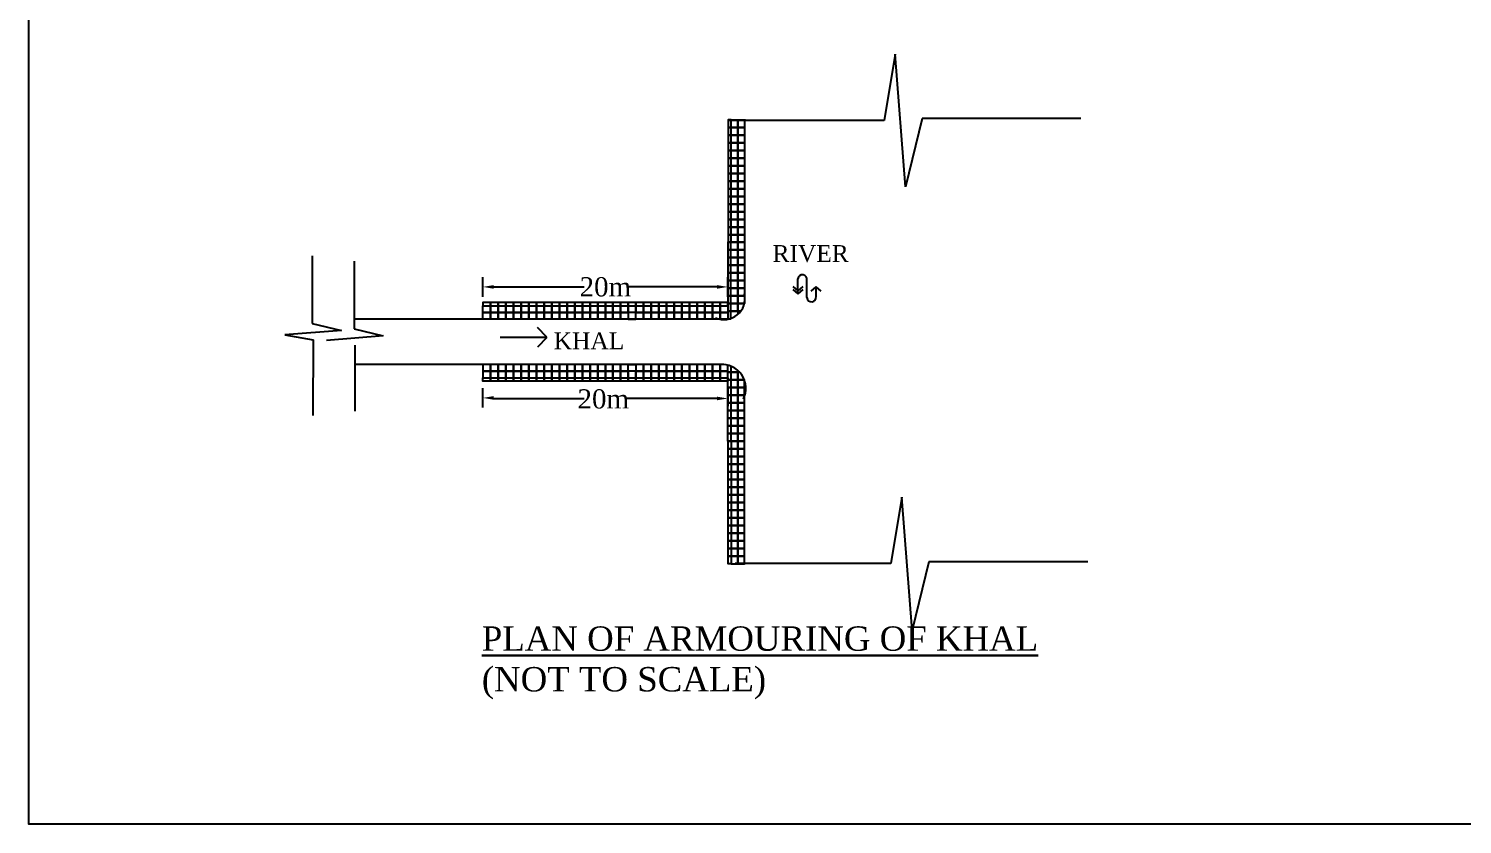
# Model space of a CAD drawing. Header units: metres. Extents: x -2434 to 11656, y -15288 to 8109.
# Drawn here: x 1646 to 1710.7, y -13533.6 to -13497.7 of the extents above; entities that cross this region are included whole.
import ezdxf

# ---------------------------------------------------------------- set-up
doc = ezdxf.new("R2010")
doc.units = ezdxf.units.M
doc.layers.add('LINE', color=7, linetype='Continuous')
doc.styles.get("Standard").update_dxf_attribs({"font": 'times.ttf'})

msp = doc.modelspace()

# ---------------------------------------------------------------- linework, layer by layer
at = {"color": 0, "linetype": 'Continuous', "lineweight": -3, "ltscale": 0.5}
for p, q in [((1685.104392, -13498.885752), (1684.60588, -13501.880563)), ((1685.567296, -13504.875373), (1685.104392, -13498.885752)), ((1684.60588, -13501.880563), (1677.591369, -13501.880563)), ((1678.316372, -13501.822201), (1678.316372, -13510.09969)), ((1686.32323, -13501.794091), (1685.567296, -13504.875373)), ((1693.48285, -13501.794091), (1686.32323, -13501.794091)), ((1658.820765, -13507.984761), (1658.820765, -13511.033135)), ((1660.703063, -13508.227336), (1660.703063, -13511.27571)), ((1666.512869, -13509.826306), (1666.512869, -13508.949435)), ((1677.560402, -13509.826306), (1677.560402, -13508.949435)), ((1680.713822, -13509.69825), (1680.713822, -13509.014423)), ((1681.128288, -13509.867475), (1681.128288, -13509.034874)), ((1667.001869, -13509.386235), (1671.077302, -13509.386235)), ((1677.071402, -13509.386235), (1672.995969, -13509.386235)), ((1680.485239, -13509.364539), (1680.713822, -13509.557147)), ((1680.485239, -13509.505642), (1680.713822, -13509.69825)), ((1680.942406, -13509.364539), (1680.713822, -13509.557147)), ((1680.942406, -13509.505642), (1680.713822, -13509.69825)), ((1681.314653, -13509.578787), (1681.543237, -13509.386178)), ((1681.543237, -13509.824383), (1681.543237, -13509.386178)), ((1681.771821, -13509.578787), (1681.543237, -13509.386178)), ((1658.820765, -13511.033135), (1660.132692, -13511.354991)), ((1677.560402, -13510.836304), (1660.703063, -13510.836304)), ((1660.703063, -13511.27571), (1662.014991, -13511.597566)), ((1669.402998, -13511.645177), (1668.980219, -13511.207657)), ((1673.072451, -13510.836304), (1673.417678, -13510.836304)), ((1660.132692, -13511.354991), (1657.582472, -13511.552083)), ((1657.582472, -13511.552083), (1658.857582, -13511.764337)), ((1658.857582, -13511.764337), (1658.852974, -13515.17625)), ((1662.014991, -13511.597566), (1659.464771, -13511.794658)), ((1667.291869, -13511.645177), (1669.402998, -13511.645177)), ((1669.402998, -13511.658587), (1668.980219, -13512.096107)), ((1660.739881, -13512.006911), (1660.739881, -13514.993502)), ((1677.381866, -13512.88076), (1660.703063, -13512.88076)), ((1673.072451, -13512.88076), (1673.417678, -13512.88076)), ((1678.316372, -13521.894863), (1678.316372, -13513.617374)), ((1666.512869, -13514.828689), (1666.512869, -13513.951818)), ((1667.001869, -13514.414138), (1671.077302, -13514.414138)), ((1677.071402, -13514.414138), (1672.995969, -13514.414138)), ((1677.560402, -13513.890758), (1677.560402, -13514.767628)), ((1685.410359, -13518.864314), (1684.911847, -13521.859124)), ((1685.873263, -13524.853935), (1685.410359, -13518.864314)), ((1684.911847, -13521.859124), (1677.897336, -13521.859124)), ((1686.629197, -13521.772652), (1685.873263, -13524.853935)), ((1693.788818, -13521.772652), (1686.629197, -13521.772652))]:
    msp.add_line(p, q, dxfattribs=at)
for points in [[(1677.711596, -13501.85163), (1677.569174, -13501.85163), (1677.569174, -13502.197126), (1677.711596, -13502.197126)], [(1677.711596, -13502.196857), (1677.569174, -13502.196857), (1677.569174, -13502.542353), (1677.711596, -13502.542353)], [(1677.711596, -13501.85163), (1678.013984, -13501.85163), (1678.013984, -13502.196857), (1677.711596, -13502.196857)], [(1677.711596, -13502.196857), (1678.013984, -13502.196857), (1678.013984, -13502.542084), (1677.711596, -13502.542084)], [(1678.013984, -13501.85163), (1678.316372, -13501.85163), (1678.316372, -13502.196857), (1678.013984, -13502.196857)], [(1678.013984, -13502.196857), (1678.316372, -13502.196857), (1678.316372, -13502.542084), (1678.013984, -13502.542084)], [(1677.711596, -13502.542084), (1677.569174, -13502.542084), (1677.569174, -13502.88758), (1677.711596, -13502.88758)], [(1677.711596, -13502.542084), (1678.013984, -13502.542084), (1678.013984, -13502.887311), (1677.711596, -13502.887311)], [(1678.013984, -13502.542084), (1678.316372, -13502.542084), (1678.316372, -13502.887311), (1678.013984, -13502.887311)], [(1677.711596, -13502.887311), (1677.569174, -13502.887311), (1677.569174, -13503.232807), (1677.711596, -13503.232807)], [(1677.711596, -13503.232538), (1677.569174, -13503.232538), (1677.569174, -13503.578034), (1677.711596, -13503.578034)], [(1677.711596, -13502.887311), (1678.013984, -13502.887311), (1678.013984, -13503.232538), (1677.711596, -13503.232538)], [(1677.711596, -13503.232538), (1678.013984, -13503.232538), (1678.013984, -13503.577765), (1677.711596, -13503.577765)], [(1678.013984, -13502.887311), (1678.316372, -13502.887311), (1678.316372, -13503.232538), (1678.013984, -13503.232538)], [(1678.013984, -13503.232538), (1678.316372, -13503.232538), (1678.316372, -13503.577765), (1678.013984, -13503.577765)], [(1677.711596, -13503.577765), (1677.569174, -13503.577765), (1677.569174, -13503.923261), (1677.711596, -13503.923261)], [(1677.711596, -13503.922992), (1677.569174, -13503.922992), (1677.569174, -13504.268488), (1677.711596, -13504.268488)], [(1677.711596, -13503.577765), (1678.013984, -13503.577765), (1678.013984, -13503.922992), (1677.711596, -13503.922992)], [(1677.711596, -13503.922992), (1678.013984, -13503.922992), (1678.013984, -13504.268219), (1677.711596, -13504.268219)], [(1678.013984, -13503.577765), (1678.316372, -13503.577765), (1678.316372, -13503.922992), (1678.013984, -13503.922992)], [(1678.013984, -13503.922992), (1678.316372, -13503.922992), (1678.316372, -13504.268219), (1678.013984, -13504.268219)], [(1677.711596, -13504.268219), (1677.569174, -13504.268219), (1677.569174, -13504.613715), (1677.711596, -13504.613715)], [(1677.711596, -13504.613446), (1677.569174, -13504.613446), (1677.569174, -13504.958942), (1677.711596, -13504.958942)], [(1677.711596, -13504.268219), (1678.013984, -13504.268219), (1678.013984, -13504.613446), (1677.711596, -13504.613446)], [(1677.711596, -13504.613446), (1678.013984, -13504.613446), (1678.013984, -13504.958673), (1677.711596, -13504.958673)], [(1678.013984, -13504.268219), (1678.316372, -13504.268219), (1678.316372, -13504.613446), (1678.013984, -13504.613446)], [(1678.013984, -13504.613446), (1678.316372, -13504.613446), (1678.316372, -13504.958673), (1678.013984, -13504.958673)], [(1677.711596, -13504.958673), (1677.569174, -13504.958673), (1677.569174, -13505.304169), (1677.711596, -13505.304169)], [(1677.711596, -13505.3039), (1677.569174, -13505.3039), (1677.569174, -13505.649396), (1677.711596, -13505.649396)], [(1677.711596, -13504.958673), (1678.013984, -13504.958673), (1678.013984, -13505.3039), (1677.711596, -13505.3039)], [(1677.711596, -13505.3039), (1678.013984, -13505.3039), (1678.013984, -13505.649127), (1677.711596, -13505.649127)], [(1678.013984, -13504.958673), (1678.316372, -13504.958673), (1678.316372, -13505.3039), (1678.013984, -13505.3039)], [(1678.013984, -13505.3039), (1678.316372, -13505.3039), (1678.316372, -13505.649127), (1678.013984, -13505.649127)], [(1677.711596, -13505.649127), (1677.569174, -13505.649127), (1677.569174, -13505.994623), (1677.711596, -13505.994623)], [(1677.711596, -13505.994354), (1677.569174, -13505.994354), (1677.569174, -13506.33985), (1677.711596, -13506.33985)], [(1677.711596, -13505.649127), (1678.013984, -13505.649127), (1678.013984, -13505.994354), (1677.711596, -13505.994354)], [(1677.711596, -13505.994354), (1678.013984, -13505.994354), (1678.013984, -13506.339581), (1677.711596, -13506.339581)], [(1678.013984, -13505.649127), (1678.316372, -13505.649127), (1678.316372, -13505.994354), (1678.013984, -13505.994354)], [(1678.013984, -13505.994354), (1678.316372, -13505.994354), (1678.316372, -13506.339581), (1678.013984, -13506.339581)], [(1677.711596, -13506.339581), (1677.569174, -13506.339581), (1677.569174, -13506.685077), (1677.711596, -13506.685077)], [(1677.711596, -13506.684808), (1677.569174, -13506.684808), (1677.569174, -13507.030304), (1677.711596, -13507.030304)], [(1677.711596, -13506.339581), (1678.013984, -13506.339581), (1678.013984, -13506.684808), (1677.711596, -13506.684808)], [(1677.711596, -13506.684808), (1678.013984, -13506.684808), (1678.013984, -13507.030035), (1677.711596, -13507.030035)], [(1678.013984, -13506.339581), (1678.316372, -13506.339581), (1678.316372, -13506.684808), (1678.013984, -13506.684808)], [(1678.013984, -13506.684808), (1678.316372, -13506.684808), (1678.316372, -13507.030035), (1678.013984, -13507.030035)], [(1677.702824, -13507.375262), (1677.560402, -13507.375262), (1677.560402, -13507.720758), (1677.702824, -13507.720758)], [(1677.711596, -13507.030035), (1677.569174, -13507.030035), (1677.569174, -13507.375531), (1677.711596, -13507.375531)], [(1677.702824, -13507.375262), (1678.005212, -13507.375262), (1678.005212, -13507.720489), (1677.702824, -13507.720489)], [(1677.711596, -13507.030035), (1678.013984, -13507.030035), (1678.013984, -13507.375262), (1677.711596, -13507.375262)], [(1678.005212, -13507.375262), (1678.3076, -13507.375262), (1678.3076, -13507.720489), (1678.005212, -13507.720489)], [(1678.013984, -13507.030035), (1678.316372, -13507.030035), (1678.316372, -13507.375262), (1678.013984, -13507.375262)], [(1677.702824, -13507.720489), (1677.560402, -13507.720489), (1677.560402, -13508.065985), (1677.702824, -13508.065985)], [(1677.702824, -13507.720489), (1678.005212, -13507.720489), (1678.005212, -13508.065716), (1677.702824, -13508.065716)], [(1678.005212, -13507.720489), (1678.3076, -13507.720489), (1678.3076, -13508.065716), (1678.005212, -13508.065716)], [(1677.702824, -13508.065716), (1677.560402, -13508.065716), (1677.560402, -13508.411212), (1677.702824, -13508.411212)], [(1677.702824, -13508.410943), (1677.560402, -13508.410943), (1677.560402, -13508.756439), (1677.702824, -13508.756439)], [(1677.702824, -13508.065716), (1678.005212, -13508.065716), (1678.005212, -13508.410943), (1677.702824, -13508.410943)], [(1677.702824, -13508.410943), (1678.005212, -13508.410943), (1678.005212, -13508.75617), (1677.702824, -13508.75617)], [(1678.005212, -13508.065716), (1678.3076, -13508.065716), (1678.3076, -13508.410943), (1678.005212, -13508.410943)], [(1678.005212, -13508.410943), (1678.3076, -13508.410943), (1678.3076, -13508.75617), (1678.005212, -13508.75617)], [(1677.702824, -13508.75617), (1677.560402, -13508.75617), (1677.560402, -13509.101666), (1677.702824, -13509.101666)], [(1677.702824, -13509.101397), (1677.560402, -13509.101397), (1677.560402, -13509.446893), (1677.702824, -13509.446893)], [(1677.702824, -13508.75617), (1678.005212, -13508.75617), (1678.005212, -13509.101397), (1677.702824, -13509.101397)], [(1677.702824, -13509.101397), (1678.005212, -13509.101397), (1678.005212, -13509.446624), (1677.702824, -13509.446624)], [(1678.005212, -13508.75617), (1678.3076, -13508.75617), (1678.3076, -13509.101397), (1678.005212, -13509.101397)], [(1678.005212, -13509.101397), (1678.3076, -13509.101397), (1678.3076, -13509.446624), (1678.005212, -13509.446624)], [(1677.702824, -13509.446624), (1677.560402, -13509.446624), (1677.560402, -13509.79212), (1677.702824, -13509.79212)], [(1677.702824, -13509.791851), (1677.560402, -13509.791851), (1677.560402, -13510.137347), (1677.702824, -13510.137347)], [(1677.702824, -13509.446624), (1678.005212, -13509.446624), (1678.005212, -13509.791851), (1677.702824, -13509.791851)], [(1677.702824, -13509.791851), (1678.005212, -13509.791851), (1678.005212, -13510.137078), (1677.702824, -13510.137078)], [(1678.005212, -13509.446624), (1678.3076, -13509.446624), (1678.3076, -13509.791851), (1678.005212, -13509.791851)], [(1678.005212, -13509.791851), (1678.3076, -13509.791851), (1678.3076, -13510.137078), (1678.005212, -13510.137078)], [(1666.858366, -13510.231528), (1666.858366, -13510.089106), (1666.512869, -13510.089106), (1666.512869, -13510.231528)], [(1666.858366, -13510.231528), (1666.858366, -13510.533916), (1666.513139, -13510.533916), (1666.513139, -13510.231528)], [(1666.858366, -13510.533916), (1666.858366, -13510.836304), (1666.513139, -13510.836304), (1666.513139, -13510.533916)], [(1667.203593, -13510.231528), (1667.203593, -13510.089106), (1666.858096, -13510.089106), (1666.858096, -13510.231528)], [(1667.203593, -13510.231528), (1667.203593, -13510.533916), (1666.858366, -13510.533916), (1666.858366, -13510.231528)], [(1667.203593, -13510.533916), (1667.203593, -13510.836304), (1666.858366, -13510.836304), (1666.858366, -13510.533916)], [(1667.54882, -13510.231528), (1667.54882, -13510.089106), (1667.203323, -13510.089106), (1667.203323, -13510.231528)], [(1667.54882, -13510.231528), (1667.54882, -13510.533916), (1667.203593, -13510.533916), (1667.203593, -13510.231528)], [(1667.54882, -13510.533916), (1667.54882, -13510.836304), (1667.203593, -13510.836304), (1667.203593, -13510.533916)], [(1667.894047, -13510.231528), (1667.894047, -13510.089106), (1667.54855, -13510.089106), (1667.54855, -13510.231528)], [(1667.894047, -13510.231528), (1667.894047, -13510.533916), (1667.54882, -13510.533916), (1667.54882, -13510.231528)], [(1667.894047, -13510.533916), (1667.894047, -13510.836304), (1667.54882, -13510.836304), (1667.54882, -13510.533916)], [(1668.239274, -13510.231528), (1668.239274, -13510.089106), (1667.893777, -13510.089106), (1667.893777, -13510.231528)], [(1668.239274, -13510.231528), (1668.239274, -13510.533916), (1667.894047, -13510.533916), (1667.894047, -13510.231528)], [(1668.239274, -13510.533916), (1668.239274, -13510.836304), (1667.894047, -13510.836304), (1667.894047, -13510.533916)], [(1668.584501, -13510.231528), (1668.584501, -13510.089106), (1668.239004, -13510.089106), (1668.239004, -13510.231528)], [(1668.584501, -13510.231528), (1668.584501, -13510.533916), (1668.239274, -13510.533916), (1668.239274, -13510.231528)], [(1668.584501, -13510.533916), (1668.584501, -13510.836304), (1668.239274, -13510.836304), (1668.239274, -13510.533916)], [(1668.929728, -13510.231528), (1668.929728, -13510.089106), (1668.584231, -13510.089106), (1668.584231, -13510.231528)], [(1668.929728, -13510.231528), (1668.929728, -13510.533916), (1668.584501, -13510.533916), (1668.584501, -13510.231528)], [(1668.929728, -13510.533916), (1668.929728, -13510.836304), (1668.584501, -13510.836304), (1668.584501, -13510.533916)], [(1669.274955, -13510.231528), (1669.274955, -13510.089106), (1668.929458, -13510.089106), (1668.929458, -13510.231528)], [(1669.274955, -13510.231528), (1669.274955, -13510.533916), (1668.929728, -13510.533916), (1668.929728, -13510.231528)], [(1669.274955, -13510.533916), (1669.274955, -13510.836304), (1668.929728, -13510.836304), (1668.929728, -13510.533916)], [(1669.620182, -13510.231528), (1669.620182, -13510.089106), (1669.274685, -13510.089106), (1669.274685, -13510.231528)], [(1669.620182, -13510.231528), (1669.620182, -13510.533916), (1669.274955, -13510.533916), (1669.274955, -13510.231528)], [(1669.620182, -13510.533916), (1669.620182, -13510.836304), (1669.274955, -13510.836304), (1669.274955, -13510.533916)], [(1669.965409, -13510.231528), (1669.965409, -13510.089106), (1669.619912, -13510.089106), (1669.619912, -13510.231528)], [(1669.965409, -13510.231528), (1669.965409, -13510.533916), (1669.620182, -13510.533916), (1669.620182, -13510.231528)], [(1669.965409, -13510.533916), (1669.965409, -13510.836304), (1669.620182, -13510.836304), (1669.620182, -13510.533916)], [(1670.310636, -13510.231528), (1670.310636, -13510.089106), (1669.965139, -13510.089106), (1669.965139, -13510.231528)], [(1670.310636, -13510.231528), (1670.310636, -13510.533916), (1669.965409, -13510.533916), (1669.965409, -13510.231528)], [(1670.310636, -13510.533916), (1670.310636, -13510.836304), (1669.965409, -13510.836304), (1669.965409, -13510.533916)], [(1670.655862, -13510.231528), (1670.655862, -13510.089106), (1670.310366, -13510.089106), (1670.310366, -13510.231528)], [(1670.655862, -13510.231528), (1670.655862, -13510.533916), (1670.310636, -13510.533916), (1670.310636, -13510.231528)], [(1670.655862, -13510.533916), (1670.655862, -13510.836304), (1670.310636, -13510.836304), (1670.310636, -13510.533916)], [(1671.001089, -13510.231528), (1671.001089, -13510.089106), (1670.655593, -13510.089106), (1670.655593, -13510.231528)], [(1671.001089, -13510.231528), (1671.001089, -13510.533916), (1670.655862, -13510.533916), (1670.655862, -13510.231528)], [(1671.001089, -13510.533916), (1671.001089, -13510.836304), (1670.655862, -13510.836304), (1670.655862, -13510.533916)], [(1671.346316, -13510.231528), (1671.346316, -13510.089106), (1671.00082, -13510.089106), (1671.00082, -13510.231528)], [(1671.346316, -13510.231528), (1671.346316, -13510.533916), (1671.001089, -13510.533916), (1671.001089, -13510.231528)], [(1671.346316, -13510.533916), (1671.346316, -13510.836304), (1671.001089, -13510.836304), (1671.001089, -13510.533916)], [(1671.691543, -13510.231528), (1671.691543, -13510.089106), (1671.346047, -13510.089106), (1671.346047, -13510.231528)], [(1671.691543, -13510.231528), (1671.691543, -13510.533916), (1671.346316, -13510.533916), (1671.346316, -13510.231528)], [(1671.691543, -13510.533916), (1671.691543, -13510.836304), (1671.346316, -13510.836304), (1671.346316, -13510.533916)], [(1672.03677, -13510.231528), (1672.03677, -13510.089106), (1671.691274, -13510.089106), (1671.691274, -13510.231528)], [(1672.03677, -13510.231528), (1672.03677, -13510.533916), (1671.691543, -13510.533916), (1671.691543, -13510.231528)], [(1672.03677, -13510.533916), (1672.03677, -13510.836304), (1671.691543, -13510.836304), (1671.691543, -13510.533916)], [(1672.381997, -13510.231528), (1672.381997, -13510.089106), (1672.036501, -13510.089106), (1672.036501, -13510.231528)], [(1672.381997, -13510.231528), (1672.381997, -13510.533916), (1672.03677, -13510.533916), (1672.03677, -13510.231528)], [(1672.381997, -13510.533916), (1672.381997, -13510.836304), (1672.03677, -13510.836304), (1672.03677, -13510.533916)], [(1672.727224, -13510.231528), (1672.727224, -13510.089106), (1672.381728, -13510.089106), (1672.381728, -13510.231528)], [(1672.727224, -13510.231528), (1672.727224, -13510.533916), (1672.381997, -13510.533916), (1672.381997, -13510.231528)], [(1672.727224, -13510.533916), (1672.727224, -13510.836304), (1672.381997, -13510.836304), (1672.381997, -13510.533916)], [(1673.072451, -13510.231528), (1673.072451, -13510.089106), (1672.726955, -13510.089106), (1672.726955, -13510.231528)], [(1673.072451, -13510.231528), (1673.072451, -13510.533916), (1672.727224, -13510.533916), (1672.727224, -13510.231528)], [(1673.072451, -13510.533916), (1673.072451, -13510.836304), (1672.727224, -13510.836304), (1672.727224, -13510.533916)], [(1673.417678, -13510.231528), (1673.417678, -13510.089106), (1673.072182, -13510.089106), (1673.072182, -13510.231528)], [(1673.417678, -13510.231528), (1673.417678, -13510.533916), (1673.072451, -13510.533916), (1673.072451, -13510.231528)], [(1673.762905, -13510.231528), (1673.762905, -13510.089106), (1673.417409, -13510.089106), (1673.417409, -13510.231528)], [(1673.762905, -13510.231528), (1673.762905, -13510.533916), (1673.417678, -13510.533916), (1673.417678, -13510.231528)], [(1673.762905, -13510.533916), (1673.762905, -13510.836304), (1673.417678, -13510.836304), (1673.417678, -13510.533916)], [(1674.108132, -13510.231528), (1674.108132, -13510.089106), (1673.762636, -13510.089106), (1673.762636, -13510.231528)], [(1674.108132, -13510.231528), (1674.108132, -13510.533916), (1673.762905, -13510.533916), (1673.762905, -13510.231528)], [(1674.108132, -13510.533916), (1674.108132, -13510.836304), (1673.762905, -13510.836304), (1673.762905, -13510.533916)], [(1674.453359, -13510.231528), (1674.453359, -13510.089106), (1674.107863, -13510.089106), (1674.107863, -13510.231528)], [(1674.453359, -13510.231528), (1674.453359, -13510.533916), (1674.108132, -13510.533916), (1674.108132, -13510.231528)], [(1674.453359, -13510.533916), (1674.453359, -13510.836304), (1674.108132, -13510.836304), (1674.108132, -13510.533916)], [(1674.798586, -13510.231528), (1674.798586, -13510.089106), (1674.45309, -13510.089106), (1674.45309, -13510.231528)], [(1674.798586, -13510.231528), (1674.798586, -13510.533916), (1674.453359, -13510.533916), (1674.453359, -13510.231528)], [(1674.798586, -13510.533916), (1674.798586, -13510.836304), (1674.453359, -13510.836304), (1674.453359, -13510.533916)], [(1675.143813, -13510.231528), (1675.143813, -13510.089106), (1674.798317, -13510.089106), (1674.798317, -13510.231528)], [(1675.143813, -13510.231528), (1675.143813, -13510.533916), (1674.798586, -13510.533916), (1674.798586, -13510.231528)], [(1675.143813, -13510.533916), (1675.143813, -13510.836304), (1674.798586, -13510.836304), (1674.798586, -13510.533916)], [(1675.48904, -13510.231528), (1675.48904, -13510.089106), (1675.143544, -13510.089106), (1675.143544, -13510.231528)], [(1675.48904, -13510.231528), (1675.48904, -13510.533916), (1675.143813, -13510.533916), (1675.143813, -13510.231528)], [(1675.48904, -13510.533916), (1675.48904, -13510.836304), (1675.143813, -13510.836304), (1675.143813, -13510.533916)], [(1675.834267, -13510.231528), (1675.834267, -13510.089106), (1675.488771, -13510.089106), (1675.488771, -13510.231528)], [(1675.834267, -13510.231528), (1675.834267, -13510.533916), (1675.48904, -13510.533916), (1675.48904, -13510.231528)], [(1675.834267, -13510.533916), (1675.834267, -13510.836304), (1675.48904, -13510.836304), (1675.48904, -13510.533916)], [(1676.179494, -13510.231528), (1676.179494, -13510.089106), (1675.833998, -13510.089106), (1675.833998, -13510.231528)], [(1676.179494, -13510.231528), (1676.179494, -13510.533916), (1675.834267, -13510.533916), (1675.834267, -13510.231528)], [(1676.179494, -13510.533916), (1676.179494, -13510.836304), (1675.834267, -13510.836304), (1675.834267, -13510.533916)], [(1676.524721, -13510.231528), (1676.524721, -13510.089106), (1676.179225, -13510.089106), (1676.179225, -13510.231528)], [(1676.524721, -13510.231528), (1676.524721, -13510.533916), (1676.179494, -13510.533916), (1676.179494, -13510.231528)], [(1676.524721, -13510.533916), (1676.524721, -13510.836304), (1676.179494, -13510.836304), (1676.179494, -13510.533916)], [(1676.869948, -13510.231528), (1676.869948, -13510.089106), (1676.524452, -13510.089106), (1676.524452, -13510.231528)], [(1676.869948, -13510.231528), (1676.869948, -13510.533916), (1676.524721, -13510.533916), (1676.524721, -13510.231528)], [(1676.869948, -13510.533916), (1676.869948, -13510.836304), (1676.524721, -13510.836304), (1676.524721, -13510.533916)], [(1677.215175, -13510.231528), (1677.215175, -13510.089106), (1676.869679, -13510.089106), (1676.869679, -13510.231528)], [(1677.215175, -13510.231528), (1677.215175, -13510.533916), (1676.869948, -13510.533916), (1676.869948, -13510.231528)], [(1677.215175, -13510.533916), (1677.215175, -13510.836304), (1676.869948, -13510.836304), (1676.869948, -13510.533916)], [(1677.560402, -13510.231528), (1677.560402, -13510.089106), (1677.214906, -13510.089106), (1677.214906, -13510.231528)], [(1677.560402, -13510.231528), (1677.560402, -13510.533916), (1677.215175, -13510.533916), (1677.215175, -13510.231528)], [(1677.560402, -13510.533916), (1677.560402, -13510.836304), (1677.215175, -13510.836304), (1677.215175, -13510.533916)], [(1677.702824, -13510.137078), (1677.560402, -13510.137078), (1677.560402, -13510.482574), (1677.702824, -13510.482574)], [(1677.702824, -13510.482305), (1677.560402, -13510.482305), (1677.560402, -13510.827801), (1677.702824, -13510.827801)], [(1677.702824, -13510.137078), (1678.005212, -13510.137078), (1678.005212, -13510.482305), (1677.702824, -13510.482305)], [(1666.858366, -13513.183148), (1666.858366, -13512.88076), (1666.513139, -13512.88076), (1666.513139, -13513.183148)], [(1666.858366, -13513.485536), (1666.858366, -13513.183148), (1666.513139, -13513.183148), (1666.513139, -13513.485536)], [(1667.203593, -13513.183148), (1667.203593, -13512.88076), (1666.858366, -13512.88076), (1666.858366, -13513.183148)], [(1667.203593, -13513.485536), (1667.203593, -13513.183148), (1666.858366, -13513.183148), (1666.858366, -13513.485536)], [(1667.54882, -13513.183148), (1667.54882, -13512.88076), (1667.203593, -13512.88076), (1667.203593, -13513.183148)], [(1667.54882, -13513.485536), (1667.54882, -13513.183148), (1667.203593, -13513.183148), (1667.203593, -13513.485536)], [(1667.894047, -13513.183148), (1667.894047, -13512.88076), (1667.54882, -13512.88076), (1667.54882, -13513.183148)], [(1667.894047, -13513.485536), (1667.894047, -13513.183148), (1667.54882, -13513.183148), (1667.54882, -13513.485536)], [(1668.239274, -13513.183148), (1668.239274, -13512.88076), (1667.894047, -13512.88076), (1667.894047, -13513.183148)], [(1668.239274, -13513.485536), (1668.239274, -13513.183148), (1667.894047, -13513.183148), (1667.894047, -13513.485536)], [(1668.584501, -13513.183148), (1668.584501, -13512.88076), (1668.239274, -13512.88076), (1668.239274, -13513.183148)], [(1668.584501, -13513.485536), (1668.584501, -13513.183148), (1668.239274, -13513.183148), (1668.239274, -13513.485536)], [(1668.929728, -13513.183148), (1668.929728, -13512.88076), (1668.584501, -13512.88076), (1668.584501, -13513.183148)], [(1668.929728, -13513.485536), (1668.929728, -13513.183148), (1668.584501, -13513.183148), (1668.584501, -13513.485536)], [(1669.274955, -13513.183148), (1669.274955, -13512.88076), (1668.929728, -13512.88076), (1668.929728, -13513.183148)], [(1669.274955, -13513.485536), (1669.274955, -13513.183148), (1668.929728, -13513.183148), (1668.929728, -13513.485536)], [(1669.620182, -13513.183148), (1669.620182, -13512.88076), (1669.274955, -13512.88076), (1669.274955, -13513.183148)], [(1669.620182, -13513.485536), (1669.620182, -13513.183148), (1669.274955, -13513.183148), (1669.274955, -13513.485536)], [(1669.965409, -13513.183148), (1669.965409, -13512.88076), (1669.620182, -13512.88076), (1669.620182, -13513.183148)], [(1669.965409, -13513.485536), (1669.965409, -13513.183148), (1669.620182, -13513.183148), (1669.620182, -13513.485536)], [(1670.310636, -13513.183148), (1670.310636, -13512.88076), (1669.965409, -13512.88076), (1669.965409, -13513.183148)], [(1670.310636, -13513.485536), (1670.310636, -13513.183148), (1669.965409, -13513.183148), (1669.965409, -13513.485536)], [(1670.655862, -13513.183148), (1670.655862, -13512.88076), (1670.310636, -13512.88076), (1670.310636, -13513.183148)], [(1670.655862, -13513.485536), (1670.655862, -13513.183148), (1670.310636, -13513.183148), (1670.310636, -13513.485536)], [(1671.001089, -13513.183148), (1671.001089, -13512.88076), (1670.655862, -13512.88076), (1670.655862, -13513.183148)], [(1671.001089, -13513.485536), (1671.001089, -13513.183148), (1670.655862, -13513.183148), (1670.655862, -13513.485536)], [(1671.346316, -13513.183148), (1671.346316, -13512.88076), (1671.001089, -13512.88076), (1671.001089, -13513.183148)], [(1671.346316, -13513.485536), (1671.346316, -13513.183148), (1671.001089, -13513.183148), (1671.001089, -13513.485536)], [(1671.691543, -13513.183148), (1671.691543, -13512.88076), (1671.346316, -13512.88076), (1671.346316, -13513.183148)], [(1671.691543, -13513.485536), (1671.691543, -13513.183148), (1671.346316, -13513.183148), (1671.346316, -13513.485536)], [(1672.03677, -13513.183148), (1672.03677, -13512.88076), (1671.691543, -13512.88076), (1671.691543, -13513.183148)], [(1672.03677, -13513.485536), (1672.03677, -13513.183148), (1671.691543, -13513.183148), (1671.691543, -13513.485536)], [(1672.381997, -13513.183148), (1672.381997, -13512.88076), (1672.03677, -13512.88076), (1672.03677, -13513.183148)], [(1672.381997, -13513.485536), (1672.381997, -13513.183148), (1672.03677, -13513.183148), (1672.03677, -13513.485536)], [(1672.727224, -13513.183148), (1672.727224, -13512.88076), (1672.381997, -13512.88076), (1672.381997, -13513.183148)], [(1672.727224, -13513.485536), (1672.727224, -13513.183148), (1672.381997, -13513.183148), (1672.381997, -13513.485536)], [(1673.072451, -13513.183148), (1673.072451, -13512.88076), (1672.727224, -13512.88076), (1672.727224, -13513.183148)], [(1673.072451, -13513.485536), (1673.072451, -13513.183148), (1672.727224, -13513.183148), (1672.727224, -13513.485536)], [(1673.417678, -13513.485536), (1673.417678, -13513.183148), (1673.072451, -13513.183148), (1673.072451, -13513.485536)], [(1673.762905, -13513.183148), (1673.762905, -13512.88076), (1673.417678, -13512.88076), (1673.417678, -13513.183148)], [(1673.762905, -13513.485536), (1673.762905, -13513.183148), (1673.417678, -13513.183148), (1673.417678, -13513.485536)], [(1674.108132, -13513.183148), (1674.108132, -13512.88076), (1673.762905, -13512.88076), (1673.762905, -13513.183148)], [(1674.108132, -13513.485536), (1674.108132, -13513.183148), (1673.762905, -13513.183148), (1673.762905, -13513.485536)], [(1674.453359, -13513.183148), (1674.453359, -13512.88076), (1674.108132, -13512.88076), (1674.108132, -13513.183148)], [(1674.453359, -13513.485536), (1674.453359, -13513.183148), (1674.108132, -13513.183148), (1674.108132, -13513.485536)], [(1674.798586, -13513.183148), (1674.798586, -13512.88076), (1674.453359, -13512.88076), (1674.453359, -13513.183148)], [(1674.798586, -13513.485536), (1674.798586, -13513.183148), (1674.453359, -13513.183148), (1674.453359, -13513.485536)], [(1675.143813, -13513.183148), (1675.143813, -13512.88076), (1674.798586, -13512.88076), (1674.798586, -13513.183148)], [(1675.143813, -13513.485536), (1675.143813, -13513.183148), (1674.798586, -13513.183148), (1674.798586, -13513.485536)], [(1675.48904, -13513.183148), (1675.48904, -13512.88076), (1675.143813, -13512.88076), (1675.143813, -13513.183148)], [(1675.48904, -13513.485536), (1675.48904, -13513.183148), (1675.143813, -13513.183148), (1675.143813, -13513.485536)], [(1675.834267, -13513.183148), (1675.834267, -13512.88076), (1675.48904, -13512.88076), (1675.48904, -13513.183148)], [(1675.834267, -13513.485536), (1675.834267, -13513.183148), (1675.48904, -13513.183148), (1675.48904, -13513.485536)], [(1676.179494, -13513.183148), (1676.179494, -13512.88076), (1675.834267, -13512.88076), (1675.834267, -13513.183148)], [(1676.179494, -13513.485536), (1676.179494, -13513.183148), (1675.834267, -13513.183148), (1675.834267, -13513.485536)], [(1676.524721, -13513.183148), (1676.524721, -13512.88076), (1676.179494, -13512.88076), (1676.179494, -13513.183148)], [(1676.524721, -13513.485536), (1676.524721, -13513.183148), (1676.179494, -13513.183148), (1676.179494, -13513.485536)], [(1676.869948, -13513.183148), (1676.869948, -13512.88076), (1676.524721, -13512.88076), (1676.524721, -13513.183148)], [(1676.869948, -13513.485536), (1676.869948, -13513.183148), (1676.524721, -13513.183148), (1676.524721, -13513.485536)], [(1677.215175, -13513.183148), (1677.215175, -13512.88076), (1676.869948, -13512.88076), (1676.869948, -13513.183148)], [(1677.215175, -13513.485536), (1677.215175, -13513.183148), (1676.869948, -13513.183148), (1676.869948, -13513.485536)], [(1677.560402, -13513.485536), (1677.560402, -13513.183148), (1677.215175, -13513.183148), (1677.215175, -13513.485536)], [(1666.858366, -13513.485536), (1666.858366, -13513.627958), (1666.512869, -13513.627958), (1666.512869, -13513.485536)], [(1667.203593, -13513.485536), (1667.203593, -13513.627958), (1666.858096, -13513.627958), (1666.858096, -13513.485536)], [(1667.54882, -13513.485536), (1667.54882, -13513.627958), (1667.203323, -13513.627958), (1667.203323, -13513.485536)], [(1667.894047, -13513.485536), (1667.894047, -13513.627958), (1667.54855, -13513.627958), (1667.54855, -13513.485536)], [(1668.239274, -13513.485536), (1668.239274, -13513.627958), (1667.893777, -13513.627958), (1667.893777, -13513.485536)], [(1668.584501, -13513.485536), (1668.584501, -13513.627958), (1668.239004, -13513.627958), (1668.239004, -13513.485536)], [(1668.929728, -13513.485536), (1668.929728, -13513.627958), (1668.584231, -13513.627958), (1668.584231, -13513.485536)], [(1669.274955, -13513.485536), (1669.274955, -13513.627958), (1668.929458, -13513.627958), (1668.929458, -13513.485536)], [(1669.620182, -13513.485536), (1669.620182, -13513.627958), (1669.274685, -13513.627958), (1669.274685, -13513.485536)], [(1669.965409, -13513.485536), (1669.965409, -13513.627958), (1669.619912, -13513.627958), (1669.619912, -13513.485536)], [(1670.310636, -13513.485536), (1670.310636, -13513.627958), (1669.965139, -13513.627958), (1669.965139, -13513.485536)], [(1670.655862, -13513.485536), (1670.655862, -13513.627958), (1670.310366, -13513.627958), (1670.310366, -13513.485536)], [(1671.001089, -13513.485536), (1671.001089, -13513.627958), (1670.655593, -13513.627958), (1670.655593, -13513.485536)], [(1671.346316, -13513.485536), (1671.346316, -13513.627958), (1671.00082, -13513.627958), (1671.00082, -13513.485536)], [(1671.691543, -13513.485536), (1671.691543, -13513.627958), (1671.346047, -13513.627958), (1671.346047, -13513.485536)], [(1672.03677, -13513.485536), (1672.03677, -13513.627958), (1671.691274, -13513.627958), (1671.691274, -13513.485536)], [(1672.381997, -13513.485536), (1672.381997, -13513.627958), (1672.036501, -13513.627958), (1672.036501, -13513.485536)], [(1672.727224, -13513.485536), (1672.727224, -13513.627958), (1672.381728, -13513.627958), (1672.381728, -13513.485536)], [(1673.072451, -13513.485536), (1673.072451, -13513.627958), (1672.726955, -13513.627958), (1672.726955, -13513.485536)], [(1673.417678, -13513.485536), (1673.417678, -13513.627958), (1673.072182, -13513.627958), (1673.072182, -13513.485536)], [(1673.762905, -13513.485536), (1673.762905, -13513.627958), (1673.417409, -13513.627958), (1673.417409, -13513.485536)], [(1674.108132, -13513.485536), (1674.108132, -13513.627958), (1673.762636, -13513.627958), (1673.762636, -13513.485536)], [(1674.453359, -13513.485536), (1674.453359, -13513.627958), (1674.107863, -13513.627958), (1674.107863, -13513.485536)], [(1674.798586, -13513.485536), (1674.798586, -13513.627958), (1674.45309, -13513.627958), (1674.45309, -13513.485536)], [(1675.143813, -13513.485536), (1675.143813, -13513.627958), (1674.798317, -13513.627958), (1674.798317, -13513.485536)], [(1675.48904, -13513.485536), (1675.48904, -13513.627958), (1675.143544, -13513.627958), (1675.143544, -13513.485536)], [(1675.834267, -13513.485536), (1675.834267, -13513.627958), (1675.488771, -13513.627958), (1675.488771, -13513.485536)], [(1676.179494, -13513.485536), (1676.179494, -13513.627958), (1675.833998, -13513.627958), (1675.833998, -13513.485536)], [(1676.524721, -13513.485536), (1676.524721, -13513.627958), (1676.179225, -13513.627958), (1676.179225, -13513.485536)], [(1676.869948, -13513.485536), (1676.869948, -13513.627958), (1676.524452, -13513.627958), (1676.524452, -13513.485536)], [(1677.215175, -13513.485536), (1677.215175, -13513.627958), (1676.869679, -13513.627958), (1676.869679, -13513.485536)], [(1677.560402, -13513.485536), (1677.560402, -13513.627958), (1677.214906, -13513.627958), (1677.214906, -13513.485536)], [(1677.702824, -13513.579986), (1677.560402, -13513.579986), (1677.560402, -13513.23449), (1677.702824, -13513.23449)], [(1677.702824, -13513.925213), (1677.560402, -13513.925213), (1677.560402, -13513.579717), (1677.702824, -13513.579717)], [(1677.702824, -13513.579986), (1678.005212, -13513.579986), (1678.005212, -13513.234759), (1677.702824, -13513.234759)], [(1677.702824, -13513.925213), (1678.005212, -13513.925213), (1678.005212, -13513.579986), (1677.702824, -13513.579986)], [(1678.005212, -13513.925213), (1678.3076, -13513.925213), (1678.3076, -13513.579986), (1678.005212, -13513.579986)], [(1677.702824, -13514.27044), (1677.560402, -13514.27044), (1677.560402, -13513.924944), (1677.702824, -13513.924944)], [(1677.702824, -13514.615667), (1677.560402, -13514.615667), (1677.560402, -13514.270171), (1677.702824, -13514.270171)], [(1677.702824, -13514.27044), (1678.005212, -13514.27044), (1678.005212, -13513.925213), (1677.702824, -13513.925213)], [(1677.702824, -13514.615667), (1678.005212, -13514.615667), (1678.005212, -13514.27044), (1677.702824, -13514.27044)], [(1678.005212, -13514.27044), (1678.3076, -13514.27044), (1678.3076, -13513.925213), (1678.005212, -13513.925213)], [(1678.005212, -13514.615667), (1678.3076, -13514.615667), (1678.3076, -13514.27044), (1678.005212, -13514.27044)], [(1677.702824, -13514.960894), (1677.560402, -13514.960894), (1677.560402, -13514.615397), (1677.702824, -13514.615397)], [(1677.702824, -13515.306121), (1677.560402, -13515.306121), (1677.560402, -13514.960624), (1677.702824, -13514.960624)], [(1677.702824, -13514.960894), (1678.005212, -13514.960894), (1678.005212, -13514.615667), (1677.702824, -13514.615667)], [(1677.702824, -13515.306121), (1678.005212, -13515.306121), (1678.005212, -13514.960894), (1677.702824, -13514.960894)], [(1678.005212, -13514.960894), (1678.3076, -13514.960894), (1678.3076, -13514.615667), (1678.005212, -13514.615667)], [(1678.005212, -13515.306121), (1678.3076, -13515.306121), (1678.3076, -13514.960894), (1678.005212, -13514.960894)], [(1677.702824, -13515.651348), (1677.560402, -13515.651348), (1677.560402, -13515.305851), (1677.702824, -13515.305851)], [(1677.702824, -13515.996575), (1677.560402, -13515.996575), (1677.560402, -13515.651078), (1677.702824, -13515.651078)], [(1677.702824, -13515.651348), (1678.005212, -13515.651348), (1678.005212, -13515.306121), (1677.702824, -13515.306121)], [(1677.702824, -13515.996575), (1678.005212, -13515.996575), (1678.005212, -13515.651348), (1677.702824, -13515.651348)], [(1678.005212, -13515.651348), (1678.3076, -13515.651348), (1678.3076, -13515.306121), (1678.005212, -13515.306121)], [(1678.005212, -13515.996575), (1678.3076, -13515.996575), (1678.3076, -13515.651348), (1678.005212, -13515.651348)], [(1677.702824, -13516.341802), (1677.560402, -13516.341802), (1677.560402, -13515.996305), (1677.702824, -13515.996305)], [(1677.711596, -13516.687029), (1677.569174, -13516.687029), (1677.569174, -13516.341532), (1677.711596, -13516.341532)], [(1677.702824, -13516.341802), (1678.005212, -13516.341802), (1678.005212, -13515.996575), (1677.702824, -13515.996575)], [(1677.711596, -13516.687029), (1678.013984, -13516.687029), (1678.013984, -13516.341802), (1677.711596, -13516.341802)], [(1678.005212, -13516.341802), (1678.3076, -13516.341802), (1678.3076, -13515.996575), (1678.005212, -13515.996575)], [(1678.013984, -13516.687029), (1678.316372, -13516.687029), (1678.316372, -13516.341802), (1678.013984, -13516.341802)], [(1677.711596, -13517.032256), (1677.569174, -13517.032256), (1677.569174, -13516.686759), (1677.711596, -13516.686759)], [(1677.711596, -13517.377483), (1677.569174, -13517.377483), (1677.569174, -13517.031986), (1677.711596, -13517.031986)], [(1677.711596, -13517.032256), (1678.013984, -13517.032256), (1678.013984, -13516.687029), (1677.711596, -13516.687029)], [(1677.711596, -13517.377483), (1678.013984, -13517.377483), (1678.013984, -13517.032256), (1677.711596, -13517.032256)], [(1678.013984, -13517.032256), (1678.316372, -13517.032256), (1678.316372, -13516.687029), (1678.013984, -13516.687029)], [(1678.013984, -13517.377483), (1678.316372, -13517.377483), (1678.316372, -13517.032256), (1678.013984, -13517.032256)], [(1677.711596, -13517.72271), (1677.569174, -13517.72271), (1677.569174, -13517.377213), (1677.711596, -13517.377213)], [(1677.711596, -13518.067937), (1677.569174, -13518.067937), (1677.569174, -13517.72244), (1677.711596, -13517.72244)], [(1677.711596, -13517.72271), (1678.013984, -13517.72271), (1678.013984, -13517.377483), (1677.711596, -13517.377483)], [(1677.711596, -13518.067937), (1678.013984, -13518.067937), (1678.013984, -13517.72271), (1677.711596, -13517.72271)], [(1678.013984, -13517.72271), (1678.316372, -13517.72271), (1678.316372, -13517.377483), (1678.013984, -13517.377483)], [(1678.013984, -13518.067937), (1678.316372, -13518.067937), (1678.316372, -13517.72271), (1678.013984, -13517.72271)], [(1677.711596, -13518.413164), (1677.569174, -13518.413164), (1677.569174, -13518.067667), (1677.711596, -13518.067667)], [(1677.711596, -13518.413164), (1678.013984, -13518.413164), (1678.013984, -13518.067937), (1677.711596, -13518.067937)], [(1678.013984, -13518.413164), (1678.316372, -13518.413164), (1678.316372, -13518.067937), (1678.013984, -13518.067937)], [(1677.711596, -13518.758391), (1677.569174, -13518.758391), (1677.569174, -13518.412894), (1677.711596, -13518.412894)], [(1677.711596, -13519.103618), (1677.569174, -13519.103618), (1677.569174, -13518.758121), (1677.711596, -13518.758121)], [(1677.711596, -13518.758391), (1678.013984, -13518.758391), (1678.013984, -13518.413164), (1677.711596, -13518.413164)], [(1677.711596, -13519.103618), (1678.013984, -13519.103618), (1678.013984, -13518.758391), (1677.711596, -13518.758391)], [(1678.013984, -13518.758391), (1678.316372, -13518.758391), (1678.316372, -13518.413164), (1678.013984, -13518.413164)], [(1678.013984, -13519.103618), (1678.316372, -13519.103618), (1678.316372, -13518.758391), (1678.013984, -13518.758391)], [(1677.711596, -13519.448845), (1677.569174, -13519.448845), (1677.569174, -13519.103348), (1677.711596, -13519.103348)], [(1677.711596, -13519.794072), (1677.569174, -13519.794072), (1677.569174, -13519.448575), (1677.711596, -13519.448575)], [(1677.711596, -13519.448845), (1678.013984, -13519.448845), (1678.013984, -13519.103618), (1677.711596, -13519.103618)], [(1677.711596, -13519.794072), (1678.013984, -13519.794072), (1678.013984, -13519.448845), (1677.711596, -13519.448845)], [(1678.013984, -13519.448845), (1678.316372, -13519.448845), (1678.316372, -13519.103618), (1678.013984, -13519.103618)], [(1678.013984, -13519.794072), (1678.316372, -13519.794072), (1678.316372, -13519.448845), (1678.013984, -13519.448845)], [(1677.711596, -13520.139299), (1677.569174, -13520.139299), (1677.569174, -13519.793802), (1677.711596, -13519.793802)], [(1677.711596, -13520.484526), (1677.569174, -13520.484526), (1677.569174, -13520.139029), (1677.711596, -13520.139029)], [(1677.711596, -13520.139299), (1678.013984, -13520.139299), (1678.013984, -13519.794072), (1677.711596, -13519.794072)], [(1677.711596, -13520.484526), (1678.013984, -13520.484526), (1678.013984, -13520.139299), (1677.711596, -13520.139299)], [(1678.013984, -13520.139299), (1678.316372, -13520.139299), (1678.316372, -13519.794072), (1678.013984, -13519.794072)], [(1678.013984, -13520.484526), (1678.316372, -13520.484526), (1678.316372, -13520.139299), (1678.013984, -13520.139299)], [(1677.711596, -13520.829753), (1677.569174, -13520.829753), (1677.569174, -13520.484256), (1677.711596, -13520.484256)], [(1677.711596, -13521.17498), (1677.569174, -13521.17498), (1677.569174, -13520.829483), (1677.711596, -13520.829483)], [(1677.711596, -13520.829753), (1678.013984, -13520.829753), (1678.013984, -13520.484526), (1677.711596, -13520.484526)], [(1677.711596, -13521.17498), (1678.013984, -13521.17498), (1678.013984, -13520.829753), (1677.711596, -13520.829753)], [(1678.013984, -13520.829753), (1678.316372, -13520.829753), (1678.316372, -13520.484526), (1678.013984, -13520.484526)], [(1678.013984, -13521.17498), (1678.316372, -13521.17498), (1678.316372, -13520.829753), (1678.013984, -13520.829753)], [(1677.711596, -13521.520207), (1677.569174, -13521.520207), (1677.569174, -13521.17471), (1677.711596, -13521.17471)], [(1677.711596, -13521.865434), (1677.569174, -13521.865434), (1677.569174, -13521.519937), (1677.711596, -13521.519937)], [(1677.711596, -13521.520207), (1678.013984, -13521.520207), (1678.013984, -13521.17498), (1677.711596, -13521.17498)], [(1677.711596, -13521.865434), (1678.013984, -13521.865434), (1678.013984, -13521.520207), (1677.711596, -13521.520207)], [(1678.013984, -13521.520207), (1678.316372, -13521.520207), (1678.316372, -13521.17498), (1678.013984, -13521.17498)], [(1678.013984, -13521.865434), (1678.316372, -13521.865434), (1678.316372, -13521.520207), (1678.013984, -13521.520207)]]:
    msp.add_lwpolyline(points, close=True, dxfattribs=at)
for points in [[(1677.702824, -13510.827532), (1677.702824, -13510.482305), (1678.005212, -13510.482305), (1678.005212, -13510.631295)], [(1678.144415, -13510.482305), (1678.005212, -13510.482305), (1678.005212, -13510.137078), (1678.3076, -13510.137078)], [(1677.381866, -13512.88076), (1677.215175, -13512.88076), (1677.215175, -13513.183148), (1677.560402, -13513.183148), (1677.560402, -13512.911545)], [(1677.702824, -13512.959203), (1677.702824, -13513.234759), (1677.560402, -13513.234759), (1677.560402, -13512.911545)], [(1677.702824, -13512.959203), (1677.702824, -13513.234759), (1678.005212, -13513.234759), (1678.005212, -13513.146348)], [(1678.09438, -13513.234759), (1678.005212, -13513.234759), (1678.005212, -13513.579986), (1678.3076, -13513.579986)]]:
    msp.add_lwpolyline(points, dxfattribs=at)
for centre, radius, start, end in [((1680.920074, -13509.047395), 0.20859, 351.41203026, 171.41203026), ((1677.39142, -13509.918301), 0.940798, 245.58148159, 13.13619239), ((1681.335762, -13509.845929), 0.20859, 185.92885855, 5.92885855), ((1677.286567, -13513.966533), 1.089947, 333.53274642, 95.0160457)]:
    msp.add_arc(centre, radius, start, end, dxfattribs=at)
for points in [[(1667.001869, -13509.304735), (1667.001869, -13509.467735), (1666.512869, -13509.386235)], [(1677.071402, -13509.304735), (1677.071402, -13509.467735), (1677.560402, -13509.386235)], [(1667.001869, -13514.307118), (1667.001869, -13514.470118), (1666.512869, -13514.388618)], [(1677.071402, -13514.332638), (1677.071402, -13514.495638), (1677.560402, -13514.414138)]]:
    msp.add_solid(points, dxfattribs=at)
at = {"layer": 'LINE', "color": 0, "linetype": 'ByBlock', "lineweight": -3, "ltscale": 0.5}
msp.add_lwpolyline([(1646.031914, -13461.875623), (1750.208324, -13461.875623), (1750.208324, -13533.61229), (1646.031914, -13533.61229)], close=True, dxfattribs=at)

# ---------------------------------------------------------------- texts
at = {"color": 0, "linetype": 'Continuous', "lineweight": -3, "ltscale": 0.5, "char_height": 0.8647492, "attachment_point": 5}
for insert in [(1672.036636, -13509.386235), (1671.943931, -13514.439429)]:
    msp.add_mtext('\\A1;20m', dxfattribs=dict(at, insert=insert))
at = {"color": 7, "lineweight": 30, "ltscale": 0.18, "insert": (1666.466558, -13524.689183), "char_height": 1.09921405, "width": 58.73779315, "attachment_point": 1}
msp.add_mtext('{\\LPLAN OF ARMOURING OF KHAL\\P}(NOT TO SCALE)', dxfattribs=at)
at = {"layer": 'LINE', "color": 0, "linetype": 'ByBlock', "lineweight": -3, "ltscale": 0.5, "char_height": 0.758348, "attachment_point": 3}
for s, insert in [('RIVER', (1683.012511, -13507.501207)), ('KHAL', (1672.889137, -13511.436819))]:
    msp.add_mtext(s, dxfattribs=dict(at, insert=insert))

doc.saveas('drawing.dxf')
